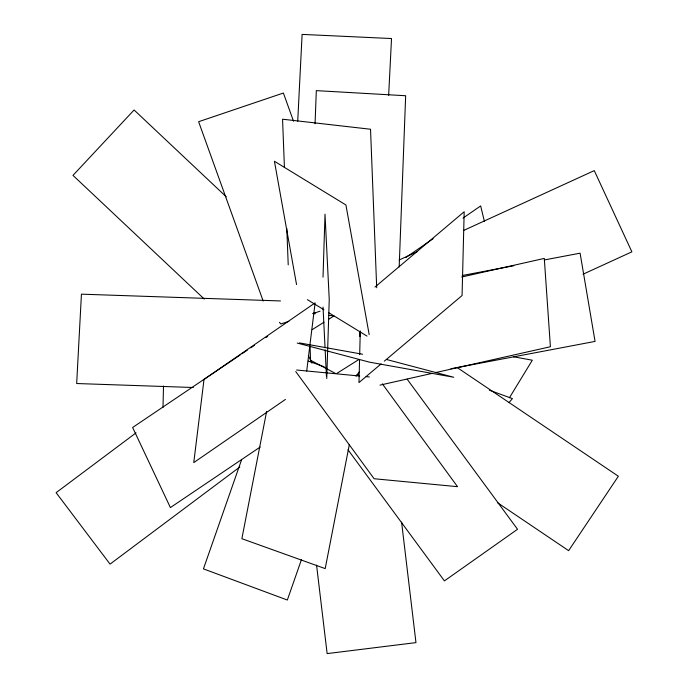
<?xml version="1.0" encoding="UTF-8"?>
<svg xmlns="http://www.w3.org/2000/svg" width="688" height="688" viewBox="0 0 688 688"><rect width="100%" height="100%" fill="white"/><g stroke="black" fill="none" stroke-linecap="round" stroke-linejoin="round"><path stroke-width="1.03" d="M162.996 407.416L163.503 385.968M359.549 360.013L358.981 382.562L381.075 363.918M359.686 354.638L360.28 331.005M323.016 277.178L325.011 214.149L329.242 299.572L326.74 378.615M315.061 123.797L316.317 90.627L405.662 95.744L399.178 266.944M297.723 121.243L302.109 34.4L391.524 38.545L388.651 95.365M306.693 371.107L315.121 302.866L204.026 379.423L193.758 462.603L285.451 399.41M266.634 411.398L241.866 538.695L325.2 568.615L349.358 444.474M241.6 459.704L203.442 568.873L287.335 600.031L301.464 559.602M509.421 397.784L532.314 360.22L513.377 356.737M359.36 372.036L355.894 376.018L358.517 374.186M508.914 402.669L512.44 398.627L489.331 390.165M375.003 287.042L464.185 211.749L462.069 295.53L384.343 361.148M136.052 432.855L56.115 492.677L110.046 564.117L239.828 466.989M405.8 257.561L433.105 238.727M463.05 218.07L480.663 205.927L484.455 221.562M240.155 354.991L132.629 427.489L170.4 507.572L260.159 447.054M241.935 353.787L247.267 350.192M250.819 347.801L254.371 345.402M265.929 337.61L267.701 336.415M312.214 329.629L324.014 322.199M328.554 319.344L333.998 315.921L328.761 315.319M337.103 373.223L358.887 359.523M399.066 260.03L417.607 251.533M463.48 230.523L594.269 170.615L631.885 251.834L583.08 274.194M312.98 313.582L320.04 311.191M288.848 321.365L280.799 323.971L279.457 322.311M315.001 312.902L312.988 313.556L315.147 313.771M461.7 277.015L544.294 258.413L550.4 346.743L435.384 372.647M379.974 385.125L432.253 373.352M462.259 275.51L513.816 265.74M544.328 259.961L580.096 253.175L595.06 341.411L450.924 368.725M280.498 300.948L81.442 294.163L76.669 383.526L193.319 387.507M296.614 370.024L359.721 376.035M366.145 376.654L369.353 376.955M299.461 342.925L362.593 354.243M386.587 359.514L453.745 377.265L369.568 362.18L297.242 343.054M308.267 361.062L324.143 366.764M335.254 373.3L310.58 360.28L310.056 346.348M307.416 299.667L323.919 309.755M328.503 312.558L367.005 336.097M457.262 367.607L618.366 476.242L568.641 550.658L497.433 502.644M226.3 196.845L134.091 109.985L72.988 175.388L204.267 299.056M407.141 379.174L517.531 529.278L444.422 580.896L347.999 449.771M382.33 383.827L457.537 486.683L374.109 478.736L295.745 371.554M308.336 355.507L311.931 363.135M293.544 121.243L283.387 93.026L198.617 121.716L263.186 301.052M369.181 334.617L345.926 204.981L274.426 161.267L296.545 284.574M401.586 522.166L415.965 642.618L327.135 653.6L316.566 565.123M323.025 307.08L325.037 347.655M325.14 349.788L326.465 376.482M376.697 287.739L370.531 129.241L282.553 119.205L284.428 167.39M286.801 228.442L288.22 264.854M359.686 331.478L359.884 336.57"/></g></svg>
